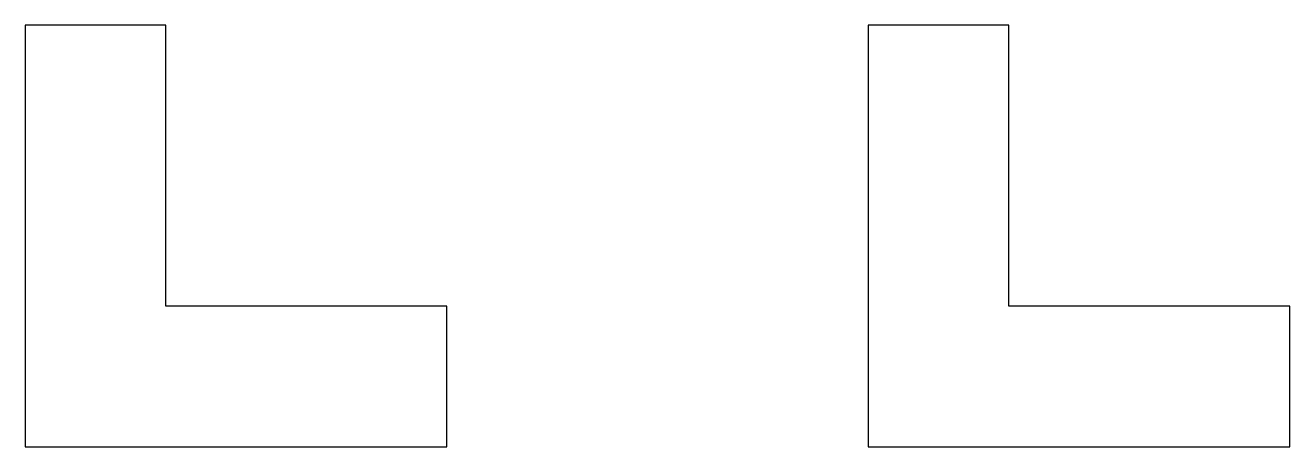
# Model space of a CAD drawing. Extents: x 0 to 90, y 0 to 30.
import ezdxf

# ---------------------------------------------------------------- set-up
doc = ezdxf.new("R2010")
doc.units = 0

msp = doc.modelspace()

# ---------------------------------------------------------------- linework, layer by layer
for points in [[(0, 0), (30, 0), (30, 10), (10, 10), (10, 30), (0, 30)], [(60, 0), (90, 0), (90, 10), (70, 10), (70, 30), (60, 30)]]:
    msp.add_lwpolyline(points, close=True)

doc.saveas('drawing.dxf')
